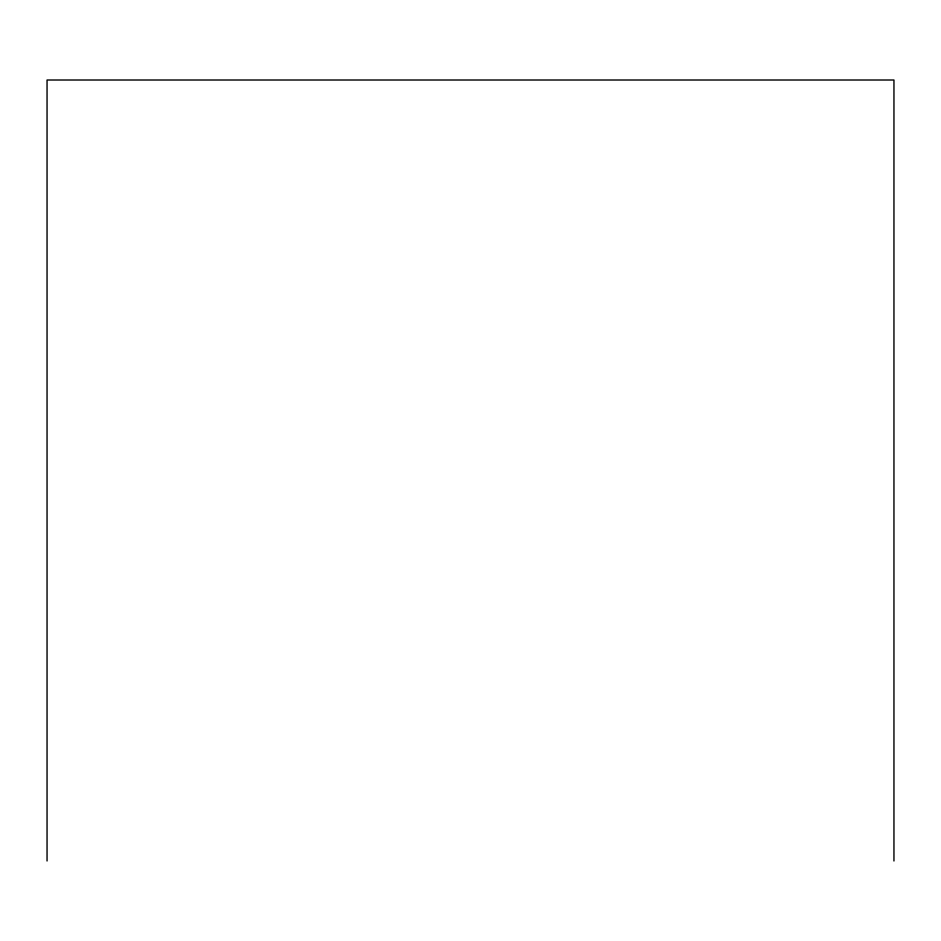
<?xml version="1.0" encoding="UTF-8"?>
<svg xmlns="http://www.w3.org/2000/svg" width="941" height="941" viewBox="0 0 941 941"><rect width="100%" height="100%" fill="white"/><g stroke="black" fill="none" stroke-linecap="round" stroke-linejoin="round"><path stroke-width="1.41" d="M893.95 860.991L893.95 80.009L47.05 80.009L47.05 860.991"/></g></svg>
